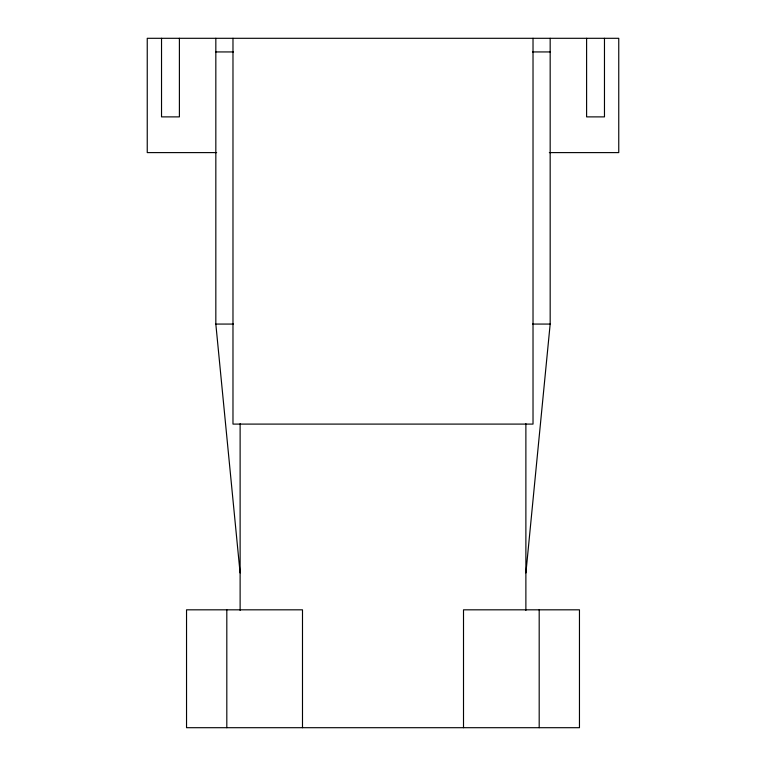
<?xml version="1.0" encoding="UTF-8"?>
<svg xmlns="http://www.w3.org/2000/svg" width="766" height="766" viewBox="0 0 766 766"><rect width="100%" height="100%" fill="white"/><g stroke="black" fill="none" stroke-linecap="round" stroke-linejoin="round"><path stroke-width="1.15" d="M525.907 572.911L550.17 324.066L550.17 38.3M215.83 51.935L233.458 51.935M532.542 51.935L550.17 51.935M216.654 152.606L147.244 152.606L147.244 38.3L618.756 38.3L618.756 152.606L549.346 152.606M215.83 38.3L215.83 324.066L233.458 324.066M532.542 324.066L550.17 324.066M215.83 324.066L240.093 572.911M604.47 38.3L604.47 116.882L586.603 116.882L586.603 38.3M539.187 609.822L539.187 727.7M533.021 38.3L533.021 424.096L232.979 424.096L232.979 38.3M525.878 423.694L525.878 610.406M463.507 727.7L463.507 609.822L579.46 609.822L579.46 727.7L186.54 727.7L186.54 609.822L302.493 609.822L302.493 727.7M240.122 423.694L240.122 610.406M226.813 609.822L226.813 727.7M179.397 38.3L179.397 116.882L161.53 116.882L161.53 38.3"/></g></svg>
